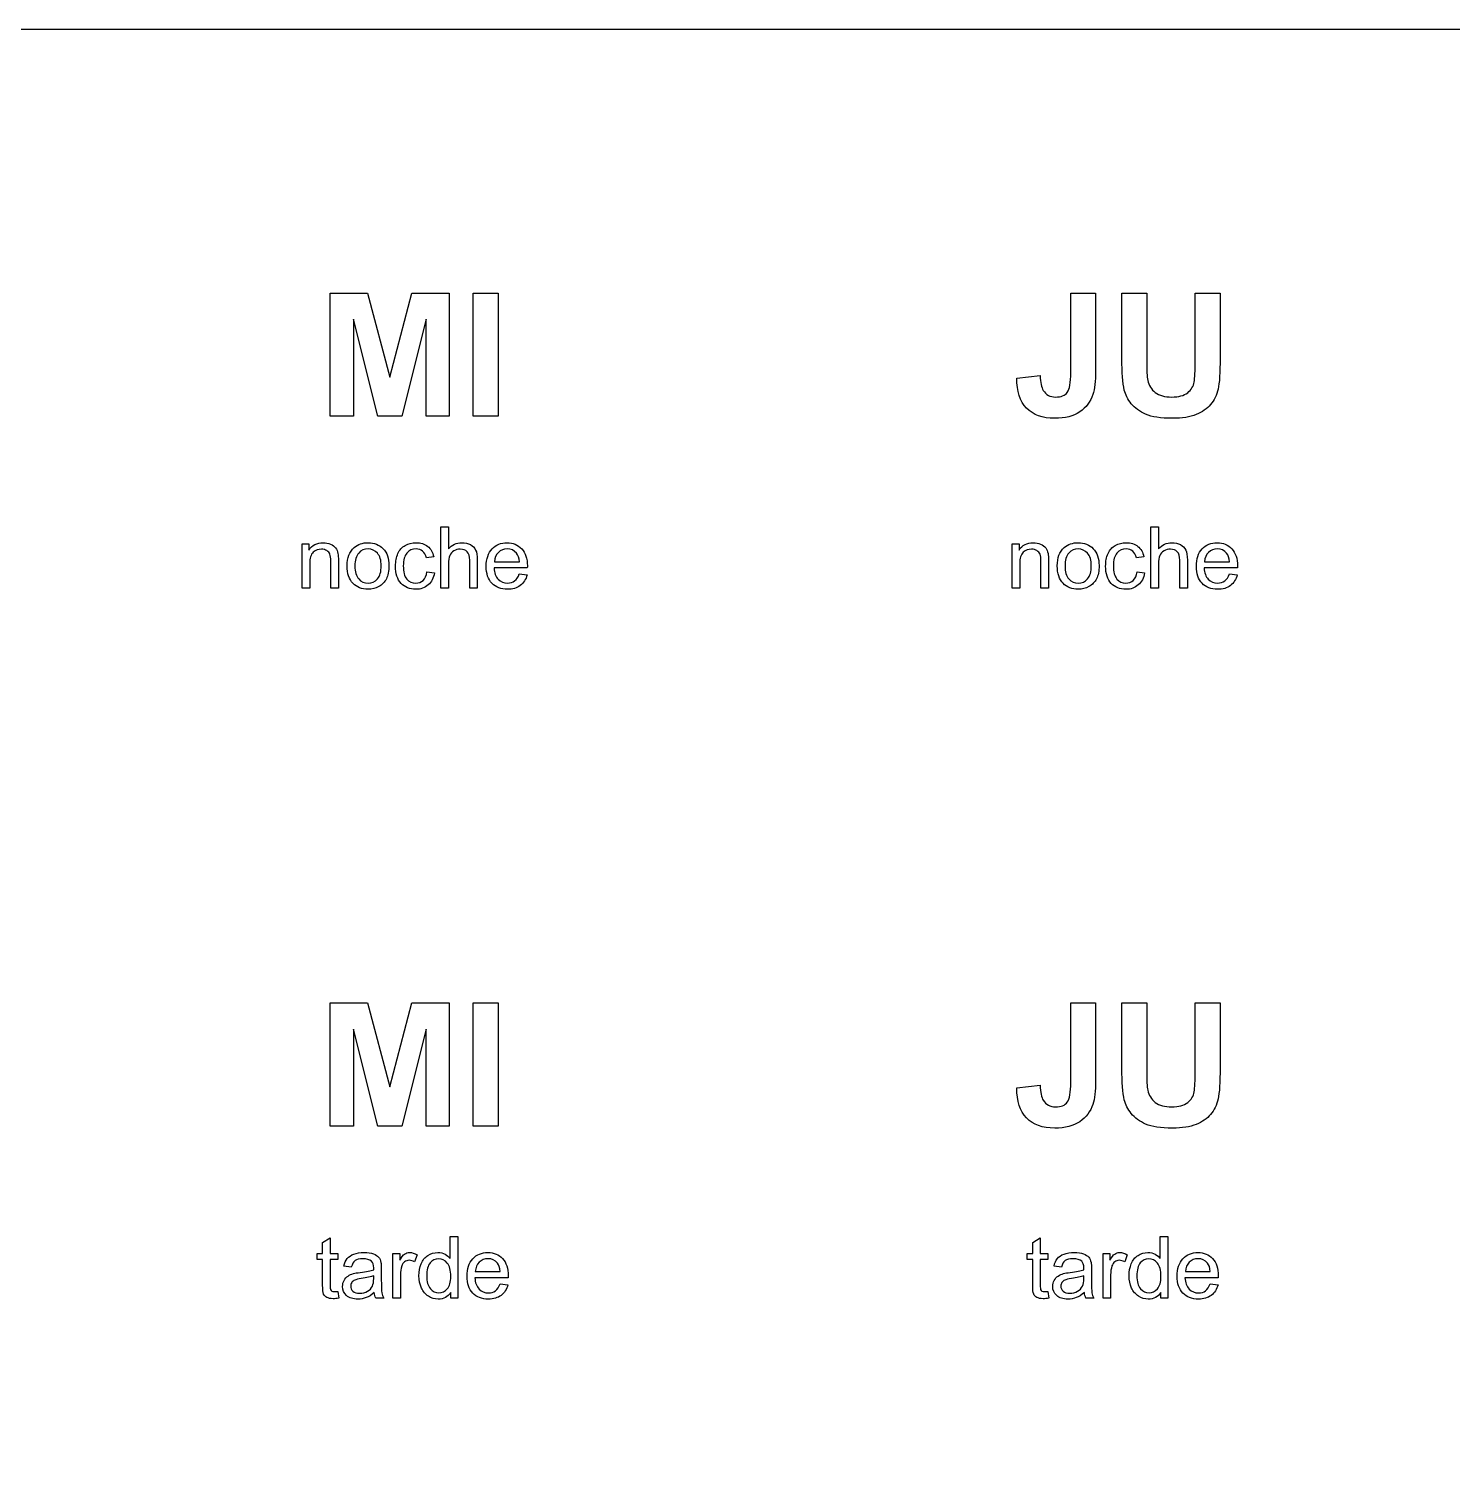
# Model space of a CAD drawing. Header units: millimetres. Extents: x 5 to 740, y 5 to 477.
# Drawn here: x 71.1 to 137.2, y 259.5 to 327 of the extents above; entities that cross this region are included whole.
import ezdxf

# ---------------------------------------------------------------- set-up
doc = ezdxf.new("R2010")
doc.units = ezdxf.units.MM
doc.layers.get('0').update_dxf_attribs({"linetype": 'CONTINUOUS'})

msp = doc.modelspace()

# ---------------------------------------------------------------- linework, layer by layer
at = {"color": 7}
for points in [[(5, 327), (239, 327), (239, 192), (5, 192)], [(85.123047, 309), (85.123047, 314.72656), (86.853516, 314.72656), (87.892578, 310.82031), (88.919922, 314.72656), (90.654297, 314.72656), (90.654297, 309), (89.580078, 309), (89.580078, 313.50781), (88.443359, 309), (87.330078, 309), (86.197266, 313.50781), (86.197266, 309)], [(91.767578, 309), (91.767578, 314.72656), (92.923828, 314.72656), (92.923828, 309)], [(85.908203, 302.03711)], [(86.269531, 302.03711)], [(89.617187, 301.75983)], [(92.753906, 302.23633)], [(118.9082, 302.03711)], [(119.26953, 302.03711)], [(122.61719, 301.75983)], [(125.75391, 302.23633)], [(93.908156, 301.66804)], [(126.90815, 301.66804)], [(85.123047, 276), (85.123047, 281.72656), (86.853516, 281.72656), (87.892578, 277.82031), (88.919922, 281.72656), (90.654297, 281.72656), (90.654297, 276), (89.580078, 276), (89.580078, 280.50781), (88.443359, 276), (87.330078, 276), (86.197266, 280.50781), (86.197266, 276)], [(91.767578, 276), (91.767578, 281.72656), (92.923828, 281.72656), (92.923828, 276)], [(89.607422, 269.03516)], [(91.863281, 269.23633)], [(93.017578, 268.66804)], [(122.60742, 269.03516)], [(124.86328, 269.23633)], [(126.01753, 268.66804)], [(85.472659, 268.31444)], [(87.169965, 268.25579)], [(118.47272, 268.31444)]]:
    msp.add_lwpolyline(points, close=True, dxfattribs=at)
for points in [[(119.53516, 314.72656), (120.6875, 314.72656), (120.6875, 311.10156)], [(119.53516, 311.02734), (119.53516, 314.72656)], [(121.91016, 314.72656), (123.06641, 314.72656), (123.06641, 311.625)], [(121.91026, 311.67188), (121.91016, 314.72656)], [(125.32036, 311.55859), (125.32036, 314.72656), (126.47661, 314.72656), (126.47661, 311.71875)], [(117.02344, 310.76953), (118.11328, 310.89453)], [(90.263672, 301), (90.263672, 303.86328), (90.615234, 303.86328), (90.615234, 302.83594)], [(123.26367, 301), (123.26367, 303.86328), (123.61523, 303.86328), (123.61523, 302.83594)], [(83.814453, 301), (83.814453, 303.07422), (84.130859, 303.07422), (84.130859, 302.7793)], [(89.929687, 302.46487), (89.587891, 302.41217)], [(116.81445, 301), (116.81445, 303.07422), (117.13086, 303.07422), (117.13086, 302.7793)], [(122.92969, 302.46487), (122.58789, 302.41217)], [(84.16601, 302.13285), (84.16601, 301), (83.814453, 301)], [(85.499999, 302.27535), (85.499999, 301), (85.148436, 301), (85.148436, 302.26172)], [(89.617187, 301.75977), (89.962891, 301.71487)], [(90.615239, 302.1348), (90.615239, 301), (90.263672, 301)], [(91.953126, 302.31444), (91.953126, 301), (91.601563, 301), (91.601563, 302.31445)], [(94.281203, 301.94734), (92.734328, 301.94734)], [(92.753906, 302.23633), (93.912109, 302.23633)], [(117.16601, 302.13285), (117.16601, 301), (116.81445, 301)], [(118.49997, 302.27535), (118.49997, 301), (118.14841, 301), (118.14841, 302.26172)], [(122.61719, 301.75977), (122.96289, 301.71487)], [(123.61521, 302.1348), (123.61521, 301), (123.26367, 301)], [(124.95311, 302.31444), (124.95311, 301), (124.60154, 301), (124.60154, 302.31445)], [(127.2812, 301.94734), (125.73433, 301.94734)], [(125.75391, 302.23633), (126.91211, 302.23633)], [(93.908203, 301.66797), (94.271484, 301.62307)], [(126.9082, 301.66797), (127.27148, 301.62307)], [(119.53516, 281.72656), (120.6875, 281.72656), (120.6875, 278.10156)], [(119.53516, 278.02734), (119.53516, 281.72656)], [(121.91016, 281.72656), (123.06641, 281.72656), (123.06641, 278.625)], [(121.91026, 278.67188), (121.91016, 281.72656)], [(125.32036, 278.55859), (125.32036, 281.72656), (126.47661, 281.72656), (126.47661, 278.71875)], [(117.02344, 277.76953), (118.11328, 277.89453)], [(84.769529, 268.60743), (84.769529, 269.80079), (84.511717, 269.80079), (84.511717, 270.07423), (84.769529, 270.07423), (84.769529, 270.5879), (85.119139, 270.79884), (85.119139, 270.07423), (85.472654, 270.07423), (85.472654, 269.80079), (85.119139, 269.80079), (85.119139, 268.5879)], [(90.695312, 269.83591), (90.695312, 270.86325), (91.044922, 270.86325), (91.044922, 268), (90.71875, 268)], [(117.76952, 268.60743), (117.76952, 269.80079), (117.51171, 269.80079), (117.51171, 270.07423), (117.76952, 270.07423), (117.76952, 270.5879), (118.11913, 270.79884), (118.11913, 270.07423), (118.47265, 270.07423), (118.47265, 269.80079), (118.11913, 269.80079), (118.11913, 268.5879)], [(123.69531, 269.83591), (123.69531, 270.86325), (124.04492, 270.86325), (124.04492, 268), (123.71875, 268)], [(88.037109, 268), (88.037109, 270.07422), (88.353516, 270.07422), (88.353516, 269.75977)], [(89.164062, 270.0078), (89.042969, 269.68163)], [(121.03711, 268), (121.03711, 270.07422), (121.35352, 270.07422), (121.35352, 269.75977)], [(122.16406, 270.0078), (122.04297, 269.68163)], [(86.101609, 269.43546), (85.757859, 269.48236)], [(87.496143, 269.33782), (87.496143, 268.86907)], [(119.10166, 269.43546), (118.75791, 269.48236)], [(120.49622, 269.33782), (120.49622, 268.86907)], [(87.140619, 268.91217), (87.140622, 269.04101)], [(88.388676, 269.08597), (88.388676, 268), (88.037109, 268)], [(93.390578, 268.94734), (91.84375, 268.94734)], [(91.863281, 269.23633), (93.021484, 269.23633)], [(93.017578, 268.66797), (93.380859, 268.62307)], [(120.14069, 268.91217), (120.14062, 269.04101)], [(121.38867, 269.08597), (121.38867, 268), (121.03711, 268)], [(126.39058, 268.94734), (124.8437, 268.94734)], [(124.86328, 269.23633), (126.02148, 269.23633)], [(126.01758, 268.66797), (126.38086, 268.62307)], [(85.472656, 268.31445), (85.523436, 268.00391)], [(87.607463, 267.99993), (87.240275, 267.99993)], [(90.71875, 268), (90.71875, 268.26172)], [(118.47266, 268.31445), (118.52346, 268.00391)], [(120.17003, 268.25579), (120.16992, 268.25585)], [(120.60752, 267.99993), (120.24033, 267.99993)], [(123.71875, 268), (123.71875, 268.26172)]]:
    msp.add_lwpolyline(points, dxfattribs=at)
for points in [[(122.02354, 310.21875), (121.94802, 310.546877), (121.91026, 311.031253), (121.91026, 311.67188)], [(123.06641, 311.625), (123.06641, 311.132813), (123.080743, 310.813803), (123.10941, 310.66797)], [(125.26956, 310.58594), (125.303427, 310.781253), (125.32036, 311.10547), (125.32036, 311.55859)], [(126.47661, 311.71875), (126.47661, 311.03125), (126.445377, 310.545573), (126.38291, 310.26172)], [(117.48438, 309.375), (117.179687, 309.692707), (117.02604, 310.15755), (117.02344, 310.76953)], [(118.11328, 310.89453), (118.12628, 310.566403), (118.174457, 310.334633), (118.25781, 310.19922)], [(119.375, 310.10938), (119.481773, 310.257813), (119.53516, 310.5638), (119.53516, 311.02734)], [(120.6875, 311.10156), (120.6875, 310.627607), (120.645833, 310.263023), (120.5625, 310.00781)], [(123.10941, 310.66797), (123.158877, 310.433597), (123.276063, 310.244793), (123.46097, 310.10156)], [(124.96878, 310.08984), (125.135447, 310.22526), (125.235707, 310.390627), (125.26956, 310.58594)], [(118.25781, 310.19922), (118.38281, 309.993493), (118.572917, 309.89063), (118.82813, 309.89063)], [(118.82813, 309.89063), (119.085937, 309.89063), (119.268227, 309.963547), (119.375, 310.10938)], [(120.5625, 310.00781), (120.45052, 309.674477), (120.247397, 309.40625), (119.95313, 309.20313)], [(122.34776, 309.58203), (122.183693, 309.785157), (122.07562, 309.997397), (122.02354, 310.21875)], [(123.46097, 310.10156), (123.64847, 309.96094), (123.903677, 309.89063), (124.22659, 309.89063)], [(124.22659, 309.89063), (124.554717, 309.89063), (124.802113, 309.957033), (124.96878, 310.08984)], [(126.38291, 310.26172), (126.320443, 309.977867), (126.20456, 309.738283), (126.03526, 309.54297)], [(118.78906, 308.90234), (118.22396, 308.90234), (117.789067, 309.059893), (117.48438, 309.375)], [(119.95313, 309.20313), (119.658857, 309.002603), (119.270833, 308.90234), (118.78906, 308.90234)], [(123.01573, 309.08984), (122.734477, 309.217447), (122.51182, 309.38151), (122.34776, 309.58203)], [(126.03526, 309.54297), (125.868593, 309.347657), (125.644633, 309.191407), (125.36338, 309.07422)], [(124.26182, 308.90234), (123.714947, 308.90234), (123.299583, 308.96484), (123.01573, 309.08984)], [(125.36338, 309.07422), (125.082133, 308.959633), (124.714947, 308.90234), (124.26182, 308.90234)], [(84.130859, 302.7793), (84.283203, 303.00716), (84.503255, 303.12109), (84.791016, 303.12109)], [(84.791016, 303.12109), (84.916016, 303.12109), (85.030599, 303.09829), (85.134766, 303.05269)], [(86.228516, 302.89063), (86.406901, 303.04427), (86.624349, 303.12109), (86.880859, 303.12109)], [(86.880859, 303.12109), (87.166016, 303.12109), (87.399089, 303.02734), (87.580078, 302.83984)], [(88.605469, 302.99417), (88.757812, 303.078803), (88.923177, 303.12112), (89.101562, 303.12112)], [(89.101562, 303.12112), (89.326823, 303.12112), (89.511068, 303.06383), (89.654297, 302.94925)], [(90.615234, 302.83594), (90.779297, 303.02604), (90.986328, 303.12109), (91.236328, 303.12109)], [(91.236328, 303.12109), (91.389974, 303.12109), (91.523438, 303.09049), (91.636719, 303.02929)], [(92.640625, 302.83205), (92.820312, 303.024757), (93.053385, 303.12111), (93.339844, 303.12111)], [(93.339844, 303.12111), (93.617187, 303.12111), (93.84375, 303.02671), (94.019531, 302.83791)], [(117.13086, 302.7793), (117.283207, 303.00716), (117.50326, 303.12109), (117.79102, 303.12109)], [(117.79102, 303.12109), (117.91602, 303.12109), (118.030603, 303.09829), (118.13477, 303.05269)], [(119.22852, 302.89063), (119.4069, 303.04427), (119.624347, 303.12109), (119.88086, 303.12109)], [(119.88086, 303.12109), (120.166013, 303.12109), (120.399087, 303.02734), (120.58008, 302.83984)], [(121.60547, 302.99417), (121.75781, 303.078803), (121.923173, 303.12112), (122.10156, 303.12112)], [(122.10156, 303.12112), (122.32682, 303.12112), (122.511067, 303.06383), (122.6543, 302.94925)], [(123.61523, 302.83594), (123.779297, 303.02604), (123.98633, 303.12109), (124.23633, 303.12109)], [(124.23633, 303.12109), (124.389977, 303.12109), (124.52344, 303.09049), (124.63672, 303.02929)], [(125.64063, 302.83205), (125.820317, 303.024757), (126.053387, 303.12111), (126.33984, 303.12111)], [(126.33984, 303.12111), (126.617187, 303.12111), (126.84375, 303.02671), (127.01953, 302.83791)], [(84.328119, 302.67387), (84.220046, 302.578817), (84.16601, 302.398477), (84.16601, 302.13285)], [(84.716791, 302.81645), (84.567051, 302.81645), (84.437494, 302.768923), (84.328119, 302.67387)], [(84.960931, 302.75195), (84.891921, 302.79495), (84.810541, 302.81645), (84.716791, 302.81645)], [(85.107416, 302.58203), (85.080069, 302.653643), (85.031241, 302.710283), (84.960931, 302.75195)], [(85.148436, 302.26172), (85.148436, 302.404947), (85.134763, 302.511717), (85.107416, 302.58203)], [(85.134766, 303.05269), (85.240235, 303.008423), (85.319011, 302.94983), (85.371094, 302.87691)], [(85.371094, 302.87691), (85.423181, 302.803997), (85.459639, 302.71741), (85.480469, 302.61715)], [(85.480469, 302.61715), (85.493489, 302.552017), (85.499999, 302.438083), (85.499999, 302.27535)], [(85.908203, 302.03711), (85.908203, 302.421223), (86.014974, 302.70573), (86.228516, 302.89063)], [(86.443359, 302.63281), (86.327474, 302.501303), (86.269531, 302.302737), (86.269531, 302.03711)], [(86.880859, 302.83008), (86.705078, 302.83008), (86.559244, 302.764323), (86.443359, 302.63281)], [(87.314453, 302.63086), (87.198568, 302.763673), (87.054036, 302.83008), (86.880859, 302.83008)], [(87.490234, 302.04883), (87.490234, 302.305337), (87.43164, 302.499347), (87.314453, 302.63086)], [(87.580078, 302.83984), (87.761067, 302.653647), (87.851562, 302.395837), (87.851562, 302.06641)], [(88.15625, 302.02933), (88.15625, 302.253283), (88.193359, 302.449247), (88.267578, 302.61722)], [(88.267578, 302.61722), (88.341797, 302.785187), (88.454427, 302.910837), (88.605469, 302.99417)], [(88.683594, 302.64069), (88.572917, 302.514383), (88.517578, 302.31386), (88.517578, 302.03912)], [(89.115234, 302.83209), (88.938151, 302.83209), (88.794271, 302.76829), (88.683594, 302.64069)], [(89.414062, 302.72662), (89.332031, 302.796933), (89.232422, 302.83209), (89.115234, 302.83209)], [(89.587891, 302.41217), (89.555338, 302.55149), (89.497395, 302.656307), (89.414062, 302.72662)], [(89.654297, 302.94925), (89.797526, 302.83597), (89.889323, 302.67451), (89.929687, 302.46487)], [(90.673829, 302.51761), (90.634769, 302.425163), (90.615239, 302.29756), (90.615239, 302.1348)], [(90.869142, 302.73636), (90.777996, 302.68296), (90.712892, 302.610043), (90.673829, 302.51761)], [(91.164063, 302.81836), (91.059896, 302.81836), (90.961589, 302.791027), (90.869142, 302.73636)], [(91.486329, 302.69727), (91.410808, 302.777997), (91.303386, 302.81836), (91.164063, 302.81836)], [(91.601563, 302.31445), (91.601563, 302.490237), (91.563152, 302.617843), (91.486329, 302.69727)], [(91.636719, 303.02929), (91.75, 302.969357), (91.830729, 302.886023), (91.878906, 302.77929)], [(91.878906, 302.77929), (91.928386, 302.672517), (91.953126, 302.517567), (91.953126, 302.31444)], [(92.371094, 302.01955), (92.371094, 302.36851), (92.460938, 302.639343), (92.640625, 302.83205)], [(92.935547, 302.66992), (92.826172, 302.561847), (92.765625, 302.417317), (92.753906, 302.23633)], [(93.34375, 302.83203), (93.182291, 302.83203), (93.046224, 302.777993), (92.935547, 302.66992)], [(93.779297, 302.62891), (93.667318, 302.764323), (93.522135, 302.83203), (93.34375, 302.83203)], [(93.912109, 302.23633), (93.896482, 302.41081), (93.852212, 302.54167), (93.779297, 302.62891)], [(94.019531, 302.83791), (94.195312, 302.64911), (94.283203, 302.383487), (94.283203, 302.04104)], [(117.32812, 302.67387), (117.220047, 302.578817), (117.16601, 302.398477), (117.16601, 302.13285)], [(117.71679, 302.81645), (117.56705, 302.81645), (117.437493, 302.768923), (117.32812, 302.67387)], [(117.96093, 302.75195), (117.891917, 302.79495), (117.810537, 302.81645), (117.71679, 302.81645)], [(118.10741, 302.58203), (118.080077, 302.653643), (118.03125, 302.710283), (117.96093, 302.75195)], [(118.14841, 302.26172), (118.14841, 302.404947), (118.134743, 302.511717), (118.10741, 302.58203)], [(118.13477, 303.05269), (118.240237, 303.008423), (118.31901, 302.94983), (118.37109, 302.87691)], [(118.37109, 302.87691), (118.423157, 302.803997), (118.459617, 302.71741), (118.48047, 302.61715)], [(118.48047, 302.61715), (118.49347, 302.552017), (118.49997, 302.438083), (118.49997, 302.27535)], [(118.9082, 302.03711), (118.9082, 302.421223), (119.014973, 302.70573), (119.22852, 302.89063)], [(119.44336, 302.63281), (119.327473, 302.501303), (119.26953, 302.302737), (119.26953, 302.03711)], [(119.88086, 302.83008), (119.70508, 302.83008), (119.559247, 302.764323), (119.44336, 302.63281)], [(120.31445, 302.63086), (120.19857, 302.763673), (120.05404, 302.83008), (119.88086, 302.83008)], [(120.49023, 302.04883), (120.49023, 302.305337), (120.431637, 302.499347), (120.31445, 302.63086)], [(120.58008, 302.83984), (120.761067, 302.653647), (120.85156, 302.395837), (120.85156, 302.06641)], [(121.15625, 302.02933), (121.15625, 302.253283), (121.19336, 302.449247), (121.26758, 302.61722)], [(121.26758, 302.61722), (121.3418, 302.785187), (121.45443, 302.910837), (121.60547, 302.99417)], [(121.68359, 302.64069), (121.572917, 302.514383), (121.51758, 302.31386), (121.51758, 302.03912)], [(122.11523, 302.83209), (121.93815, 302.83209), (121.79427, 302.76829), (121.68359, 302.64069)], [(122.41406, 302.72662), (122.332033, 302.796933), (122.232423, 302.83209), (122.11523, 302.83209)], [(122.58789, 302.41217), (122.555357, 302.55149), (122.497413, 302.656307), (122.41406, 302.72662)], [(122.6543, 302.94925), (122.797527, 302.83597), (122.889323, 302.67451), (122.92969, 302.46487)], [(123.67381, 302.51761), (123.634743, 302.425163), (123.61521, 302.29756), (123.61521, 302.1348)], [(123.86912, 302.73636), (123.777973, 302.68296), (123.71287, 302.610043), (123.67381, 302.51761)], [(124.16404, 302.81836), (124.059873, 302.81836), (123.961567, 302.791027), (123.86912, 302.73636)], [(124.48631, 302.69727), (124.41079, 302.777997), (124.303367, 302.81836), (124.16404, 302.81836)], [(124.60154, 302.31445), (124.60154, 302.490237), (124.56313, 302.617843), (124.48631, 302.69727)], [(124.63672, 303.02929), (124.75, 302.969357), (124.83073, 302.886023), (124.87891, 302.77929)], [(124.87891, 302.77929), (124.928377, 302.672517), (124.95311, 302.517567), (124.95311, 302.31444)], [(125.37109, 302.01955), (125.37109, 302.36851), (125.460937, 302.639343), (125.64063, 302.83205)], [(125.93555, 302.66992), (125.82617, 302.561847), (125.765623, 302.417317), (125.75391, 302.23633)], [(126.34375, 302.83203), (126.18229, 302.83203), (126.046223, 302.777993), (125.93555, 302.66992)], [(126.7793, 302.62891), (126.66732, 302.764323), (126.522137, 302.83203), (126.34375, 302.83203)], [(126.91211, 302.23633), (126.89651, 302.41081), (126.85224, 302.54167), (126.7793, 302.62891)], [(127.01953, 302.83791), (127.19531, 302.64911), (127.2832, 302.383487), (127.2832, 302.04104)], [(86.175781, 301.23242), (85.997396, 301.41862), (85.908203, 301.68685), (85.908203, 302.03711)], [(86.269531, 302.03711), (86.269531, 301.771483), (86.327474, 301.572263), (86.443359, 301.43945)], [(87.316406, 301.44141), (87.432291, 301.574223), (87.490234, 301.776697), (87.490234, 302.04883)], [(87.851562, 302.06641), (87.851562, 301.799483), (87.811198, 301.589197), (87.730469, 301.43555)], [(88.414062, 301.2305), (88.242187, 301.4167), (88.15625, 301.682977), (88.15625, 302.02933)], [(88.517578, 302.03912), (88.517578, 301.760473), (88.570963, 301.558), (88.677734, 301.4317)], [(89.441406, 301.3692), (89.533854, 301.453833), (89.592448, 301.584043), (89.617187, 301.75983)], [(92.636719, 301.23244), (92.459636, 301.41994), (92.371094, 301.68231), (92.371094, 302.01955)], [(92.734328, 301.94734), (92.747348, 301.719473), (92.811801, 301.544993), (92.927687, 301.4239)], [(94.283203, 302.04104), (94.283203, 302.02024), (94.282536, 301.989007), (94.281203, 301.94734)], [(119.17578, 301.23242), (118.997393, 301.41862), (118.9082, 301.68685), (118.9082, 302.03711)], [(119.26953, 302.03711), (119.26953, 301.771483), (119.327473, 301.572263), (119.44336, 301.43945)], [(120.31641, 301.44141), (120.43229, 301.574223), (120.49023, 301.776697), (120.49023, 302.04883)], [(120.85156, 302.06641), (120.85156, 301.799483), (120.811197, 301.589197), (120.73047, 301.43555)], [(121.41406, 301.2305), (121.242187, 301.4167), (121.15625, 301.682977), (121.15625, 302.02933)], [(121.51758, 302.03912), (121.51758, 301.760473), (121.570963, 301.558), (121.67773, 301.4317)], [(122.44141, 301.3692), (122.533857, 301.453833), (122.59245, 301.584043), (122.61719, 301.75983)], [(125.63672, 301.23244), (125.459633, 301.41994), (125.37109, 301.68231), (125.37109, 302.01955)], [(125.73433, 301.94734), (125.74733, 301.719473), (125.81178, 301.544993), (125.92768, 301.4239)], [(127.2832, 302.04104), (127.2832, 302.02024), (127.282533, 301.989007), (127.2812, 301.94734)], [(86.880859, 300.95313), (86.590494, 300.95313), (86.355468, 301.046227), (86.175781, 301.23242)], [(86.443359, 301.43945), (86.559244, 301.307943), (86.705078, 301.24219), (86.880859, 301.24219)], [(86.880859, 301.24219), (87.055338, 301.24219), (87.200521, 301.308597), (87.316406, 301.44141)], [(87.380859, 301.08008), (87.228516, 300.995447), (87.061849, 300.95313), (86.880859, 300.95313)], [(87.730469, 301.43555), (87.651042, 301.283203), (87.534505, 301.164713), (87.380859, 301.08008)], [(89.099609, 300.95316), (88.815755, 300.95316), (88.587239, 301.045607), (88.414062, 301.2305)], [(88.677734, 301.4317), (88.784505, 301.3054), (88.923828, 301.24225), (89.095703, 301.24225)], [(89.095703, 301.24225), (89.233724, 301.24225), (89.348958, 301.284567), (89.441406, 301.3692)], [(89.671875, 301.15433), (89.516927, 301.020217), (89.326172, 300.95316), (89.099609, 300.95316)], [(89.962891, 301.71487), (89.925131, 301.47659), (89.828126, 301.289743), (89.671875, 301.15433)], [(93.359375, 300.95315), (93.05599, 300.95315), (92.815104, 301.046247), (92.636719, 301.23244)], [(92.927687, 301.4239), (93.043572, 301.302807), (93.188104, 301.24226), (93.361281, 301.24226)], [(93.953125, 301.12893), (93.798177, 301.011743), (93.60026, 300.95315), (93.359375, 300.95315)], [(93.361281, 301.24226), (93.490187, 301.24226), (93.600213, 301.276113), (93.691359, 301.34382)], [(93.691359, 301.34382), (93.782505, 301.411527), (93.854771, 301.5196), (93.908156, 301.66804)], [(94.271484, 301.62307), (94.214191, 301.41083), (94.108071, 301.246117), (93.953125, 301.12893)], [(119.88086, 300.95313), (119.590493, 300.95313), (119.355467, 301.046227), (119.17578, 301.23242)], [(119.44336, 301.43945), (119.559247, 301.307943), (119.70508, 301.24219), (119.88086, 301.24219)], [(119.88086, 301.24219), (120.05534, 301.24219), (120.200523, 301.308597), (120.31641, 301.44141)], [(120.38086, 301.08008), (120.228513, 300.995447), (120.061847, 300.95313), (119.88086, 300.95313)], [(120.73047, 301.43555), (120.651043, 301.283203), (120.534507, 301.164713), (120.38086, 301.08008)], [(122.09961, 300.95316), (121.815757, 300.95316), (121.58724, 301.045607), (121.41406, 301.2305)], [(121.67773, 301.4317), (121.784503, 301.3054), (121.923827, 301.24225), (122.0957, 301.24225)], [(122.0957, 301.24225), (122.23372, 301.24225), (122.348957, 301.284567), (122.44141, 301.3692)], [(122.67188, 301.15433), (122.516927, 301.020217), (122.32617, 300.95316), (122.09961, 300.95316)], [(122.96289, 301.71487), (122.925157, 301.47659), (122.828153, 301.289743), (122.67188, 301.15433)], [(126.35938, 300.95315), (126.055993, 300.95315), (125.815107, 301.046247), (125.63672, 301.23244)], [(125.92768, 301.4239), (126.043567, 301.302807), (126.1881, 301.24226), (126.36128, 301.24226)], [(126.95313, 301.12893), (126.798177, 301.011743), (126.60026, 300.95315), (126.35938, 300.95315)], [(126.36128, 301.24226), (126.490187, 301.24226), (126.600213, 301.276113), (126.69136, 301.34382)], [(126.69136, 301.34382), (126.782507, 301.411527), (126.85477, 301.5196), (126.90815, 301.66804)], [(127.27148, 301.62307), (127.214213, 301.41083), (127.108097, 301.246117), (126.95313, 301.12893)], [(120.6875, 278.10156), (120.6875, 277.627607), (120.645833, 277.263023), (120.5625, 277.00781)], [(122.02354, 277.21875), (121.94802, 277.546877), (121.91026, 278.031253), (121.91026, 278.67188)], [(123.06641, 278.625), (123.06641, 278.132813), (123.080743, 277.813803), (123.10941, 277.66797)], [(125.26956, 277.58594), (125.303427, 277.781253), (125.32036, 278.10547), (125.32036, 278.55859)], [(126.47661, 278.71875), (126.47661, 278.03125), (126.445377, 277.545573), (126.38291, 277.26172)], [(117.48438, 276.375), (117.179687, 276.692707), (117.02604, 277.15755), (117.02344, 277.76953)], [(118.11328, 277.89453), (118.12628, 277.566403), (118.174457, 277.334633), (118.25781, 277.19922)], [(119.375, 277.10938), (119.481773, 277.257813), (119.53516, 277.5638), (119.53516, 278.02734)], [(123.10941, 277.66797), (123.158877, 277.433597), (123.276063, 277.244793), (123.46097, 277.10156)], [(124.96878, 277.08984), (125.135447, 277.22526), (125.235707, 277.390627), (125.26956, 277.58594)], [(118.25781, 277.19922), (118.38281, 276.993493), (118.572917, 276.89063), (118.82813, 276.89063)], [(118.82813, 276.89063), (119.085937, 276.89063), (119.268227, 276.963547), (119.375, 277.10938)], [(120.5625, 277.00781), (120.45052, 276.674477), (120.247397, 276.40625), (119.95313, 276.20313)], [(122.34776, 276.58203), (122.183693, 276.785157), (122.07562, 276.997397), (122.02354, 277.21875)], [(123.46097, 277.10156), (123.64847, 276.96094), (123.903677, 276.89063), (124.22659, 276.89063)], [(124.22659, 276.89063), (124.554717, 276.89063), (124.802113, 276.957033), (124.96878, 277.08984)], [(126.38291, 277.26172), (126.320443, 276.977867), (126.20456, 276.738283), (126.03526, 276.54297)], [(118.78906, 275.90234), (118.22396, 275.90234), (117.789067, 276.059893), (117.48438, 276.375)], [(119.95313, 276.20313), (119.658857, 276.002603), (119.270833, 275.90234), (118.78906, 275.90234)], [(123.01573, 276.08984), (122.734477, 276.217447), (122.51182, 276.38151), (122.34776, 276.58203)], [(124.26182, 275.90234), (123.714947, 275.90234), (123.299583, 275.96484), (123.01573, 276.08984)], [(126.03526, 276.54297), (125.868593, 276.347657), (125.644633, 276.191407), (125.36338, 276.07422)], [(125.36338, 276.07422), (125.082133, 275.959633), (124.714947, 275.90234), (124.26182, 275.90234)], [(85.912156, 269.83783), (85.983771, 269.928977), (86.087286, 269.99864), (86.222703, 270.04682)], [(86.222703, 270.04682), (86.35812, 270.096287), (86.515021, 270.12102), (86.693406, 270.12102)], [(86.693406, 270.12102), (86.870489, 270.12102), (87.01437, 270.100187), (87.125047, 270.05852)], [(87.125047, 270.05852), (87.235724, 270.016853), (87.317105, 269.96412), (87.369188, 269.90032)], [(88.353516, 269.75977), (88.434245, 269.906903), (88.508463, 270.003907), (88.576172, 270.05078)], [(88.576172, 270.05078), (88.645182, 270.097647), (88.720703, 270.12108), (88.802734, 270.12108)], [(88.802734, 270.12108), (88.921224, 270.12108), (89.041667, 270.08332), (89.164062, 270.0078)], [(89.660156, 269.98633), (89.798177, 270.07617), (89.952474, 270.12109), (90.123047, 270.12109)], [(90.123047, 270.12109), (90.248047, 270.12109), (90.359375, 270.09439), (90.457031, 270.04099)], [(90.457031, 270.04099), (90.554688, 269.988923), (90.634115, 269.920563), (90.695312, 269.83591)], [(91.75, 269.83205), (91.929687, 270.024757), (92.16276, 270.12111), (92.449219, 270.12111)], [(92.449219, 270.12111), (92.726562, 270.12111), (92.953125, 270.02671), (93.128906, 269.83791)], [(118.91221, 269.83783), (118.983823, 269.928977), (119.08734, 269.99864), (119.22276, 270.04682)], [(119.22276, 270.04682), (119.358173, 270.096287), (119.515073, 270.12102), (119.69346, 270.12102)], [(119.69346, 270.12102), (119.87054, 270.12102), (120.01442, 270.100187), (120.1251, 270.05852)], [(120.1251, 270.05852), (120.23578, 270.016853), (120.31716, 269.96412), (120.36924, 269.90032)], [(121.35352, 269.75977), (121.434247, 269.906903), (121.508463, 270.003907), (121.57617, 270.05078)], [(121.57617, 270.05078), (121.645183, 270.097647), (121.720703, 270.12108), (121.80273, 270.12108)], [(121.80273, 270.12108), (121.921223, 270.12108), (122.041667, 270.08332), (122.16406, 270.0078)], [(122.66016, 269.98633), (122.79818, 270.07617), (122.952477, 270.12109), (123.12305, 270.12109)], [(123.12305, 270.12109), (123.24805, 270.12109), (123.359377, 270.09439), (123.45703, 270.04099)], [(123.45703, 270.04099), (123.55469, 269.988923), (123.634117, 269.920563), (123.69531, 269.83591)], [(124.75, 269.83205), (124.929687, 270.024757), (125.16276, 270.12111), (125.44922, 270.12111)], [(125.44922, 270.12111), (125.72656, 270.12111), (125.953123, 270.02671), (126.12891, 269.83791)], [(85.757859, 269.48236), (85.789106, 269.6295), (85.840538, 269.74799), (85.912156, 269.83783)], [(86.275438, 269.7421), (86.197313, 269.684833), (86.13937, 269.58262), (86.101609, 269.43546)], [(86.642625, 269.83), (86.47726, 269.83), (86.354865, 269.8007), (86.275438, 269.7421)], [(87.043016, 269.71086), (86.953172, 269.790287), (86.819708, 269.83), (86.642625, 269.83)], [(87.142626, 269.40812), (87.142626, 269.551353), (87.109423, 269.652267), (87.043016, 269.71086)], [(87.140626, 269.31632), (87.141959, 269.36452), (87.142626, 269.39512), (87.142626, 269.40812)], [(87.369188, 269.90032), (87.421275, 269.837853), (87.457733, 269.758427), (87.478563, 269.66204)], [(87.478563, 269.66204), (87.490283, 269.602173), (87.496143, 269.4941), (87.496143, 269.33782)], [(88.447266, 269.49612), (88.408206, 269.37112), (88.388676, 269.234403), (88.388676, 269.08597)], [(88.578125, 269.68753), (88.516925, 269.64193), (88.473305, 269.578127), (88.447266, 269.49612)], [(88.785156, 269.75783), (88.708333, 269.75783), (88.639323, 269.734397), (88.578125, 269.68753)], [(89.042969, 269.68163), (88.957031, 269.73243), (88.871093, 269.75783), (88.785156, 269.75783)], [(89.246094, 269.03516), (89.246094, 269.242187), (89.280599, 269.429687), (89.349609, 269.59766)], [(89.349609, 269.59766), (89.41862, 269.766927), (89.522135, 269.896483), (89.660156, 269.98633)], [(89.763672, 269.63867), (89.659505, 269.51107), (89.607422, 269.3099), (89.607422, 269.03516)], [(90.15625, 269.83008), (90, 269.83008), (89.869141, 269.766277), (89.763672, 269.63867)], [(90.560547, 269.63086), (90.451172, 269.763673), (90.316406, 269.83008), (90.15625, 269.83008)], [(90.724609, 269.00586), (90.724609, 269.289713), (90.669922, 269.498047), (90.560547, 269.63086)], [(91.480469, 269.01955), (91.480469, 269.36851), (91.570313, 269.639343), (91.75, 269.83205)], [(92.044922, 269.66992), (91.935547, 269.561847), (91.875, 269.417317), (91.863281, 269.23633)], [(92.453125, 269.83203), (92.291666, 269.83203), (92.155599, 269.777993), (92.044922, 269.66992)], [(92.888672, 269.62891), (92.776693, 269.764323), (92.63151, 269.83203), (92.453125, 269.83203)], [(93.021484, 269.23633), (93.005857, 269.41081), (92.961587, 269.54167), (92.888672, 269.62891)], [(93.128906, 269.83791), (93.304687, 269.64911), (93.392578, 269.383487), (93.392578, 269.04104)], [(118.75791, 269.48236), (118.789177, 269.6295), (118.84061, 269.74799), (118.91221, 269.83783)], [(119.27549, 269.7421), (119.197363, 269.684833), (119.13942, 269.58262), (119.10166, 269.43546)], [(119.64268, 269.83), (119.477313, 269.83), (119.354917, 269.8007), (119.27549, 269.7421)], [(120.04307, 269.71086), (119.953223, 269.790287), (119.81976, 269.83), (119.64268, 269.83)], [(120.14267, 269.40812), (120.14267, 269.551353), (120.10947, 269.652267), (120.04307, 269.71086)], [(120.14067, 269.31632), (120.142003, 269.36452), (120.14267, 269.39512), (120.14267, 269.40812)], [(120.36924, 269.90032), (120.421307, 269.837853), (120.457767, 269.758427), (120.47862, 269.66204)], [(120.47862, 269.66204), (120.490353, 269.602173), (120.49622, 269.4941), (120.49622, 269.33782)], [(121.44727, 269.49612), (121.408203, 269.37112), (121.38867, 269.234403), (121.38867, 269.08597)], [(121.57813, 269.68753), (121.51693, 269.64193), (121.47331, 269.578127), (121.44727, 269.49612)], [(121.78516, 269.75783), (121.708333, 269.75783), (121.639323, 269.734397), (121.57813, 269.68753)], [(122.04297, 269.68163), (121.95703, 269.73243), (121.871093, 269.75783), (121.78516, 269.75783)], [(122.24609, 269.03516), (122.24609, 269.242187), (122.280597, 269.429687), (122.34961, 269.59766)], [(122.34961, 269.59766), (122.418623, 269.766927), (122.52214, 269.896483), (122.66016, 269.98633)], [(122.76367, 269.63867), (122.659503, 269.51107), (122.60742, 269.3099), (122.60742, 269.03516)], [(123.15625, 269.83008), (123.000003, 269.83008), (122.869143, 269.766277), (122.76367, 269.63867)], [(123.56055, 269.63086), (123.45117, 269.763673), (123.316403, 269.83008), (123.15625, 269.83008)], [(123.72461, 269.00586), (123.72461, 269.289713), (123.669923, 269.498047), (123.56055, 269.63086)], [(124.48047, 269.01955), (124.48047, 269.36851), (124.570313, 269.639343), (124.75, 269.83205)], [(125.04492, 269.66992), (124.935547, 269.561847), (124.875, 269.417317), (124.86328, 269.23633)], [(125.45313, 269.83203), (125.29167, 269.83203), (125.1556, 269.777993), (125.04492, 269.66992)], [(125.88867, 269.62891), (125.77669, 269.764323), (125.63151, 269.83203), (125.45313, 269.83203)], [(126.02148, 269.23633), (126.00588, 269.41081), (125.96161, 269.54167), (125.88867, 269.62891)], [(126.12891, 269.83791), (126.30469, 269.64911), (126.39258, 269.383487), (126.39258, 269.04104)], [(85.697266, 268.54682), (85.697266, 268.64838), (85.720053, 268.740827), (85.765626, 268.82416)], [(85.765626, 268.82416), (85.812499, 268.908793), (85.873046, 268.9765), (85.947267, 269.02728)], [(85.947267, 269.02728), (86.022788, 269.07808), (86.107423, 269.116493), (86.201173, 269.14252)], [(86.121091, 268.72266), (86.088538, 268.673193), (86.072261, 268.617853), (86.072261, 268.55664)], [(86.259763, 268.83789), (86.19987, 268.811823), (86.153646, 268.773413), (86.121091, 268.72266)], [(86.201173, 269.14252), (86.270183, 269.16072), (86.37435, 269.178287), (86.513673, 269.19522)], [(86.566403, 268.90819), (86.421872, 268.88739), (86.319658, 268.863957), (86.259763, 268.83789)], [(86.513673, 269.19522), (86.797527, 269.229087), (87.006511, 269.269453), (87.140626, 269.31632)], [(87.140622, 269.04101), (87.013018, 268.988943), (86.821612, 268.94467), (86.566403, 268.90819)], [(87.083979, 268.56061), (87.121739, 268.640037), (87.140619, 268.757223), (87.140619, 268.91217)], [(87.496143, 268.86907), (87.496143, 268.54225), (87.503303, 268.33522), (87.517623, 268.24798)], [(89.359375, 268.4707), (89.283854, 268.634767), (89.246094, 268.82292), (89.246094, 269.03516)], [(89.607422, 269.03516), (89.607422, 268.769533), (89.663412, 268.570963), (89.775391, 268.43945)], [(90.5625, 268.42969), (90.670573, 268.55599), (90.724609, 268.748047), (90.724609, 269.00586)], [(91.746094, 268.23244), (91.569011, 268.41994), (91.480469, 268.68231), (91.480469, 269.01955)], [(91.84375, 268.94734), (91.85677, 268.719473), (91.921223, 268.544993), (92.037109, 268.4239)], [(92.800781, 268.34382), (92.891927, 268.411527), (92.964193, 268.5196), (93.017578, 268.66804)], [(93.392578, 269.04104), (93.392578, 269.02024), (93.391911, 268.989007), (93.390578, 268.94734)], [(118.69727, 268.54682), (118.69727, 268.64838), (118.72007, 268.740827), (118.76567, 268.82416)], [(118.76567, 268.82416), (118.812537, 268.908793), (118.873083, 268.9765), (118.94731, 269.02728)], [(118.94731, 269.02728), (119.02283, 269.07808), (119.107463, 269.116493), (119.20121, 269.14252)], [(119.12108, 268.72266), (119.088547, 268.673193), (119.07228, 268.617853), (119.07228, 268.55664)], [(119.25976, 268.83789), (119.199893, 268.811823), (119.153667, 268.773413), (119.12108, 268.72266)], [(119.20121, 269.14252), (119.270223, 269.16072), (119.37439, 269.178287), (119.51371, 269.19522)], [(119.5664, 268.90819), (119.421867, 268.88739), (119.319653, 268.863957), (119.25976, 268.83789)], [(119.51371, 269.19522), (119.797563, 269.229087), (120.00655, 269.269453), (120.14067, 269.31632)], [(120.14062, 269.04101), (120.013013, 268.988943), (119.821607, 268.94467), (119.5664, 268.90819)], [(120.08399, 268.56061), (120.12179, 268.640037), (120.14069, 268.757223), (120.14069, 268.91217)], [(120.49622, 268.86907), (120.49622, 268.54225), (120.503387, 268.33522), (120.51772, 268.24798)], [(122.35938, 268.4707), (122.283853, 268.634767), (122.24609, 268.82292), (122.24609, 269.03516)], [(122.60742, 269.03516), (122.60742, 268.769533), (122.66341, 268.570963), (122.77539, 268.43945)], [(123.5625, 268.42969), (123.670573, 268.55599), (123.72461, 268.748047), (123.72461, 269.00586)], [(124.74609, 268.23244), (124.56901, 268.41994), (124.48047, 268.68231), (124.48047, 269.01955)], [(124.8437, 268.94734), (124.8567, 268.719473), (124.921153, 268.544993), (125.03706, 268.4239)], [(125.80073, 268.34382), (125.891877, 268.411527), (125.964143, 268.5196), (126.01753, 268.66804)], [(126.39258, 269.04104), (126.39258, 269.02024), (126.391913, 268.989007), (126.39058, 268.94734)], [(84.812499, 268.19142), (84.783852, 268.25782), (84.769529, 268.39649), (84.769529, 268.60743)], [(84.960936, 268.03321), (84.890624, 268.07361), (84.841145, 268.126347), (84.812499, 268.19142)], [(85.257811, 267.97271), (85.130207, 267.97271), (85.031249, 267.992877), (84.960936, 268.03321)], [(85.119139, 268.5879), (85.119139, 268.48764), (85.124999, 268.423187), (85.136719, 268.39454)], [(85.136719, 268.39454), (85.149739, 268.365873), (85.169922, 268.343073), (85.197269, 268.32614)], [(85.197269, 268.32614), (85.225916, 268.309207), (85.26628, 268.30074), (85.318362, 268.30074)], [(85.523436, 268.00391), (85.424478, 267.98311), (85.335936, 267.97271), (85.257811, 267.97271)], [(85.318362, 268.30074), (85.357422, 268.30074), (85.408854, 268.305307), (85.472659, 268.31444)], [(85.880859, 268.11908), (85.758464, 268.23106), (85.697266, 268.37364), (85.697266, 268.54682)], [(86.40625, 267.95307), (86.178385, 267.95307), (86.003255, 268.008407), (85.880859, 268.11908)], [(86.072261, 268.55664), (86.072261, 268.462893), (86.107417, 268.38477), (86.177729, 268.32227)], [(86.177729, 268.32227), (86.249344, 268.259803), (86.35351, 268.22857), (86.490229, 268.22857)], [(86.792969, 268.02147), (86.673177, 267.97587), (86.544271, 267.95307), (86.40625, 267.95307)], [(86.490229, 268.22857), (86.625646, 268.22857), (86.746088, 268.25787), (86.851557, 268.31647)], [(87.169922, 268.25585), (87.039713, 268.14517), (86.914062, 268.067043), (86.792969, 268.02147)], [(86.851557, 268.31647), (86.957026, 268.376337), (87.0345, 268.457717), (87.083979, 268.56061)], [(87.240275, 267.99993), (87.203815, 268.07285), (87.180378, 268.158137), (87.169965, 268.25579)], [(87.517623, 268.24798), (87.53325, 268.16204), (87.563196, 268.079357), (87.607463, 267.99993)], [(89.681641, 268.08984), (89.54362, 268.180987), (89.436198, 268.30794), (89.359375, 268.4707)], [(90.138672, 267.95313), (89.973307, 267.95313), (89.820964, 267.9987), (89.681641, 268.08984)], [(89.775391, 268.43945), (89.88737, 268.307943), (90.019531, 268.24219), (90.171875, 268.24219)], [(90.71875, 268.26172), (90.587239, 268.055993), (90.39388, 267.95313), (90.138672, 267.95313)], [(90.171875, 268.24219), (90.325521, 268.24219), (90.455729, 268.30469), (90.5625, 268.42969)], [(92.46875, 267.95315), (92.165365, 267.95315), (91.924479, 268.046247), (91.746094, 268.23244)], [(92.037109, 268.4239), (92.152994, 268.302807), (92.297526, 268.24226), (92.470703, 268.24226)], [(93.0625, 268.12893), (92.907552, 268.011743), (92.709635, 267.95315), (92.46875, 267.95315)], [(92.470703, 268.24226), (92.599609, 268.24226), (92.709635, 268.276113), (92.800781, 268.34382)], [(93.380859, 268.62307), (93.323566, 268.41083), (93.217446, 268.246117), (93.0625, 268.12893)], [(117.81252, 268.19142), (117.783853, 268.25782), (117.76952, 268.39649), (117.76952, 268.60743)], [(117.96096, 268.03321), (117.890647, 268.07361), (117.841167, 268.126347), (117.81252, 268.19142)], [(118.25783, 267.97271), (118.13023, 267.97271), (118.031273, 267.992877), (117.96096, 268.03321)], [(118.11913, 268.5879), (118.11913, 268.48764), (118.124997, 268.423187), (118.13673, 268.39454)], [(118.13673, 268.39454), (118.14973, 268.365873), (118.16993, 268.343073), (118.19733, 268.32614)], [(118.19733, 268.32614), (118.225997, 268.309207), (118.26636, 268.30074), (118.31842, 268.30074)], [(118.52346, 268.00391), (118.4245, 267.98311), (118.335957, 267.97271), (118.25783, 267.97271)], [(118.31842, 268.30074), (118.357487, 268.30074), (118.40892, 268.305307), (118.47272, 268.31444)], [(118.88086, 268.11908), (118.758467, 268.23106), (118.69727, 268.37364), (118.69727, 268.54682)], [(119.40625, 267.95307), (119.178383, 267.95307), (119.003253, 268.008407), (118.88086, 268.11908)], [(119.07228, 268.55664), (119.07228, 268.462893), (119.107433, 268.38477), (119.17774, 268.32227)], [(119.17774, 268.32227), (119.24936, 268.259803), (119.353527, 268.22857), (119.49024, 268.22857)], [(119.79297, 268.02147), (119.673177, 267.97587), (119.54427, 267.95307), (119.40625, 267.95307)], [(119.49024, 268.22857), (119.62566, 268.22857), (119.746103, 268.25787), (119.85157, 268.31647)], [(120.16992, 268.25585), (120.039713, 268.14517), (119.914063, 268.067043), (119.79297, 268.02147)], [(119.85157, 268.31647), (119.957043, 268.376337), (120.034517, 268.457717), (120.08399, 268.56061)], [(120.24033, 267.99993), (120.203863, 268.07285), (120.18043, 268.158137), (120.17003, 268.25579)], [(120.51772, 268.24798), (120.53332, 268.16204), (120.563253, 268.079357), (120.60752, 267.99993)], [(122.68164, 268.08984), (122.54362, 268.180987), (122.4362, 268.30794), (122.35938, 268.4707)], [(123.13867, 267.95313), (122.97331, 267.95313), (122.820967, 267.9987), (122.68164, 268.08984)], [(122.77539, 268.43945), (122.88737, 268.307943), (123.019533, 268.24219), (123.17188, 268.24219)], [(123.71875, 268.26172), (123.587237, 268.055993), (123.393877, 267.95313), (123.13867, 267.95313)], [(123.17188, 268.24219), (123.32552, 268.24219), (123.455727, 268.30469), (123.5625, 268.42969)], [(125.46875, 267.95315), (125.165363, 267.95315), (124.924477, 268.046247), (124.74609, 268.23244)], [(125.03706, 268.4239), (125.152947, 268.302807), (125.297477, 268.24226), (125.47065, 268.24226)], [(126.0625, 268.12893), (125.907553, 268.011743), (125.709637, 267.95315), (125.46875, 267.95315)], [(125.47065, 268.24226), (125.599557, 268.24226), (125.709583, 268.276113), (125.80073, 268.34382)], [(126.38086, 268.62307), (126.323593, 268.41083), (126.217473, 268.246117), (126.0625, 268.12893)]]:
    msp.add_open_spline(points, degree=3, dxfattribs=at)

doc.saveas('drawing.dxf')
